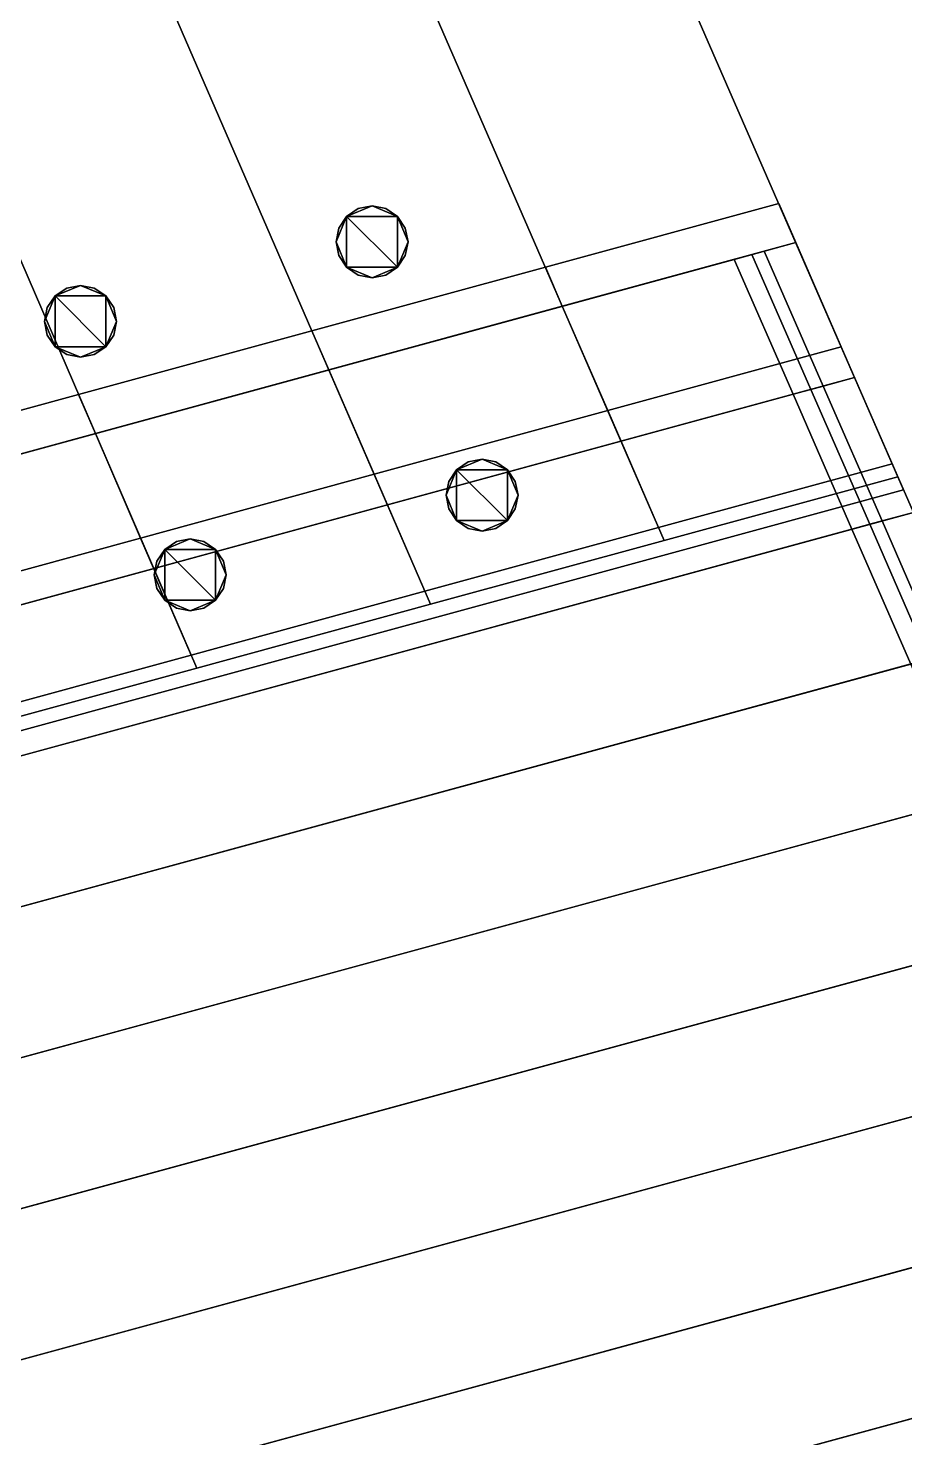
# Model space of a CAD drawing. Extents: x 2629709 to 3675628, y 1179 to 102095.
# Drawn here: x 2657693 to 2663884, y 87104 to 97056 of the extents above; entities that cross this region are included whole.
import ezdxf

# ---------------------------------------------------------------- set-up
doc = ezdxf.new("R2010")
doc.units = 0
doc.header["$LTSCALE"] = 550
doc.header["$MEASUREMENT"] = 0
for name, color, linetype in [('3DF-기초', 4, 'Continuous'), ('3DF-말뚝', 6, 'Continuous'), ('3DF-방호벽', 9, 'Continuous'), ('3DF-벽체', 5, 'Continuous'), ('3DF-슬래브', 8, 'Continuous'), ('3DF-포장', 250, 'Continuous')]:
    doc.layers.add(name, color=color, linetype=linetype)

msp = doc.modelspace()

# ---------------------------------------------------------------- linework, layer by layer
at = {"layer": '3DF-기초'}
for points in [[(2641977.8, 93376.2, 102250), (2644072.4, 88395.6, 102250), (2663874.8, 93797.8, 102250), (2661712.8, 98750.3, 102250)], [(2644072.4, 88395.6, 102350), (2641977.8, 93376.2, 102350), (2661712.8, 98750.3, 102350), (2663874.8, 93797.8, 102350)], [(2641977.8, 93376.2, 102350), (2641977.8, 93376.2, 102250), (2661712.8, 98750.3, 102250), (2661712.8, 98750.3, 102350)], [(2661712.8, 98750.3, 102250), (2663874.8, 93797.8, 102250), (2663874.8, 93797.8, 102350), (2661712.8, 98750.3, 102350)], [(2660108.1, 98210.8, 102350), (2662184.7, 93439.3, 102350), (2663834.8, 93889.4, 102350), (2661752.8, 98658.6, 102350)], [(2662184.7, 93439.3, 103350), (2660108.1, 98210.8, 103350), (2661752.8, 98658.6, 103350), (2663834.8, 93889.4, 103350)], [(2661752.8, 98658.6, 102350), (2663834.8, 93889.4, 102350), (2663834.8, 93889.4, 103350), (2661752.8, 98658.6, 103350)], [(2658463.4, 97762.9, 102350), (2660534.6, 92989.1, 102350), (2662184.7, 93439.3, 102350), (2660108.1, 98210.8, 102350)], [(2660534.6, 92989.1, 103350), (2658463.4, 97762.9, 103350), (2660108.1, 98210.8, 103350), (2662184.7, 93439.3, 103350)], [(2656818.7, 97315, 102350), (2658884.5, 92539, 102350), (2660534.6, 92989.1, 102350), (2658463.4, 97762.9, 102350)], [(2658884.5, 92539, 103350), (2656818.7, 97315, 103350), (2658463.4, 97762.9, 103350), (2660534.6, 92989.1, 103350)], [(2655174, 96867.2, 102350), (2657234.4, 92088.8, 102350), (2658884.5, 92539, 102350), (2656818.7, 97315, 102350)], [(2657234.4, 92088.8, 103350), (2655174, 96867.2, 103350), (2656818.7, 97315, 103350), (2658884.5, 92539, 103350)], [(2662184.7, 93439.3, 102350), (2662184.7, 93439.3, 103350), (2663834.8, 93889.4, 103350), (2663834.8, 93889.4, 102350)], [(2644072.4, 88395.6, 102250), (2644072.4, 88395.6, 102350), (2663874.8, 93797.8, 102350), (2663874.8, 93797.8, 102250)], [(2660534.6, 92989.1, 102350), (2660534.6, 92989.1, 103350), (2662184.7, 93439.3, 103350), (2662184.7, 93439.3, 102350)], [(2658884.5, 92539, 102350), (2658884.5, 92539, 103350), (2660534.6, 92989.1, 103350), (2660534.6, 92989.1, 102350)], [(2657234.4, 92088.8, 102350), (2657234.4, 92088.8, 103350), (2658884.5, 92539, 103350), (2658884.5, 92539, 102350)]]:
    msp.add_3dface(points, dxfattribs=at)
at = {"layer": '3DF-말뚝'}
for points in [[(2660121.5, 95801.6, 93950), (2660024.3, 95782.3, 93950), (2659941.9, 95727.2, 93950)], [(2660301.1, 95727.2, 93950), (2660121.5, 95801.6, 93950), (2659941.9, 95727.2, 93950)], [(2660121.5, 95801.6, 102350), (2660024.3, 95782.3, 102350), (2659941.9, 95727.2, 102350)], [(2660301.1, 95727.2, 102350), (2660121.5, 95801.6, 102350), (2659941.9, 95727.2, 102350)], [(2660024.3, 95782.3, 93950), (2659941.9, 95727.2, 93950), (2659941.9, 95727.2, 102350), (2660024.3, 95782.3, 102350)], [(2660121.5, 95801.6, 93950), (2660024.3, 95782.3, 93950), (2660024.3, 95782.3, 102350), (2660121.5, 95801.6, 102350)], [(2660218.7, 95782.3, 93950), (2660121.5, 95801.6, 93950), (2660121.5, 95801.6, 102350), (2660218.7, 95782.3, 102350)], [(2660301.1, 95727.2, 93950), (2660218.7, 95782.3, 93950), (2660121.5, 95801.6, 93950)], [(2660301.1, 95727.2, 102350), (2660218.7, 95782.3, 102350), (2660121.5, 95801.6, 102350)], [(2660301.1, 95727.2, 93950), (2660218.7, 95782.3, 93950), (2660218.7, 95782.3, 102350), (2660301.1, 95727.2, 102350)], [(2659941.9, 95727.2, 93950), (2659886.8, 95644.8, 93950), (2659867.5, 95547.6, 93950)], [(2659941.9, 95727.2, 93950), (2659867.5, 95547.6, 93950), (2659941.9, 95368, 93950)], [(2659941.9, 95727.2, 102350), (2659886.8, 95644.8, 102350), (2659867.5, 95547.6, 102350)], [(2659941.9, 95727.2, 102350), (2659867.5, 95547.6, 102350), (2659941.9, 95368, 102350)], [(2659886.8, 95644.8, 93950), (2659867.5, 95547.6, 93950), (2659867.5, 95547.6, 102350), (2659886.8, 95644.8, 102350)], [(2659941.9, 95727.2, 93950), (2659886.8, 95644.8, 93950), (2659886.8, 95644.8, 102350), (2659941.9, 95727.2, 102350)], [(2660301.1, 95368, 93950), (2660301.1, 95727.2, 93950), (2659941.9, 95727.2, 93950)], [(2659941.9, 95727.2, 93950), (2659941.9, 95368, 93950), (2660301.1, 95368, 93950)], [(2660301.1, 95368, 102350), (2660301.1, 95727.2, 102350), (2659941.9, 95727.2, 102350)], [(2659941.9, 95727.2, 102350), (2659941.9, 95368, 102350), (2660301.1, 95368, 102350)], [(2660356.1, 95644.8, 93950), (2660301.1, 95727.2, 93950), (2660301.1, 95727.2, 102350), (2660356.1, 95644.8, 102350)], [(2660375.5, 95547.6, 93950), (2660356.1, 95644.8, 93950), (2660301.1, 95727.2, 93950)], [(2660301.1, 95368, 93950), (2660375.5, 95547.6, 93950), (2660301.1, 95727.2, 93950)], [(2660375.5, 95547.6, 102350), (2660356.1, 95644.8, 102350), (2660301.1, 95727.2, 102350)], [(2660301.1, 95368, 102350), (2660375.5, 95547.6, 102350), (2660301.1, 95727.2, 102350)], [(2660375.5, 95547.6, 93950), (2660356.1, 95644.8, 93950), (2660356.1, 95644.8, 102350), (2660375.5, 95547.6, 102350)], [(2659867.5, 95547.6, 93950), (2659886.8, 95450.4, 93950), (2659886.8, 95450.4, 102350), (2659867.5, 95547.6, 102350)], [(2659867.5, 95547.6, 93950), (2659886.8, 95450.4, 93950), (2659941.9, 95368, 93950)], [(2659867.5, 95547.6, 102350), (2659886.8, 95450.4, 102350), (2659941.9, 95368, 102350)], [(2660301.1, 95368, 93950), (2660356.1, 95450.4, 93950), (2660375.5, 95547.6, 93950)], [(2660301.1, 95368, 102350), (2660356.1, 95450.4, 102350), (2660375.5, 95547.6, 102350)], [(2660356.1, 95450.4, 93950), (2660375.5, 95547.6, 93950), (2660375.5, 95547.6, 102350), (2660356.1, 95450.4, 102350)], [(2659886.8, 95450.4, 93950), (2659941.9, 95368, 93950), (2659941.9, 95368, 102350), (2659886.8, 95450.4, 102350)], [(2660301.1, 95368, 93950), (2660356.1, 95450.4, 93950), (2660356.1, 95450.4, 102350), (2660301.1, 95368, 102350)], [(2659941.9, 95368, 93950), (2660024.3, 95312.9, 93950), (2660024.3, 95312.9, 102350), (2659941.9, 95368, 102350)], [(2659941.9, 95368, 93950), (2660024.3, 95312.9, 93950), (2660121.5, 95293.6, 93950)], [(2659941.9, 95368, 93950), (2660121.5, 95293.6, 93950), (2660301.1, 95368, 93950)], [(2659941.9, 95368, 102350), (2660024.3, 95312.9, 102350), (2660121.5, 95293.6, 102350)], [(2659941.9, 95368, 102350), (2660121.5, 95293.6, 102350), (2660301.1, 95368, 102350)], [(2660121.5, 95293.6, 93950), (2660218.7, 95312.9, 93950), (2660301.1, 95368, 93950)], [(2660121.5, 95293.6, 102350), (2660218.7, 95312.9, 102350), (2660301.1, 95368, 102350)], [(2660218.7, 95312.9, 93950), (2660301.1, 95368, 93950), (2660301.1, 95368, 102350), (2660218.7, 95312.9, 102350)], [(2658062.7, 95240.4, 93950), (2657965.5, 95221.1, 93950), (2657883.1, 95166, 93950)], [(2658242.3, 95166, 93950), (2658062.7, 95240.4, 93950), (2657883.1, 95166, 93950)], [(2658062.7, 95240.4, 102350), (2657965.5, 95221.1, 102350), (2657883.1, 95166, 102350)], [(2658242.3, 95166, 102350), (2658062.7, 95240.4, 102350), (2657883.1, 95166, 102350)], [(2658062.7, 95240.4, 93950), (2657965.5, 95221.1, 93950), (2657965.5, 95221.1, 102350), (2658062.7, 95240.4, 102350)], [(2658159.9, 95221.1, 93950), (2658062.7, 95240.4, 93950), (2658062.7, 95240.4, 102350), (2658159.9, 95221.1, 102350)], [(2658242.3, 95166, 93950), (2658159.9, 95221.1, 93950), (2658062.7, 95240.4, 93950)], [(2658242.3, 95166, 102350), (2658159.9, 95221.1, 102350), (2658062.7, 95240.4, 102350)], [(2660024.3, 95312.9, 93950), (2660121.5, 95293.6, 93950), (2660121.5, 95293.6, 102350), (2660024.3, 95312.9, 102350)], [(2660121.5, 95293.6, 93950), (2660218.7, 95312.9, 93950), (2660218.7, 95312.9, 102350), (2660121.5, 95293.6, 102350)], [(2657883.1, 95166, 93950), (2657828, 95083.6, 93950), (2657808.7, 94986.4, 93950)], [(2657883.1, 95166, 93950), (2657808.7, 94986.4, 93950), (2657883.1, 94806.8, 93950)], [(2657883.1, 95166, 102350), (2657828, 95083.6, 102350), (2657808.7, 94986.4, 102350)], [(2657883.1, 95166, 102350), (2657808.7, 94986.4, 102350), (2657883.1, 94806.8, 102350)], [(2657883.1, 95166, 93950), (2657828, 95083.6, 93950), (2657828, 95083.6, 102350), (2657883.1, 95166, 102350)], [(2657965.5, 95221.1, 93950), (2657883.1, 95166, 93950), (2657883.1, 95166, 102350), (2657965.5, 95221.1, 102350)], [(2658242.3, 94806.8, 93950), (2658242.3, 95166, 93950), (2657883.1, 95166, 93950)], [(2657883.1, 95166, 93950), (2657883.1, 94806.8, 93950), (2658242.3, 94806.8, 93950)], [(2658242.3, 94806.8, 102350), (2658242.3, 95166, 102350), (2657883.1, 95166, 102350)], [(2657883.1, 95166, 102350), (2657883.1, 94806.8, 102350), (2658242.3, 94806.8, 102350)], [(2658242.3, 95166, 93950), (2658159.9, 95221.1, 93950), (2658159.9, 95221.1, 102350), (2658242.3, 95166, 102350)], [(2658297.4, 95083.6, 93950), (2658242.3, 95166, 93950), (2658242.3, 95166, 102350), (2658297.4, 95083.6, 102350)], [(2658316.7, 94986.4, 93950), (2658297.4, 95083.6, 93950), (2658242.3, 95166, 93950)], [(2658242.3, 94806.8, 93950), (2658316.7, 94986.4, 93950), (2658242.3, 95166, 93950)], [(2658316.7, 94986.4, 102350), (2658297.4, 95083.6, 102350), (2658242.3, 95166, 102350)], [(2658242.3, 94806.8, 102350), (2658316.7, 94986.4, 102350), (2658242.3, 95166, 102350)], [(2657828, 95083.6, 93950), (2657808.7, 94986.4, 93950), (2657808.7, 94986.4, 102350), (2657828, 95083.6, 102350)], [(2658316.7, 94986.4, 93950), (2658297.4, 95083.6, 93950), (2658297.4, 95083.6, 102350), (2658316.7, 94986.4, 102350)], [(2657808.7, 94986.4, 93950), (2657828, 94889.2, 93950), (2657828, 94889.2, 102350), (2657808.7, 94986.4, 102350)], [(2657808.7, 94986.4, 93950), (2657828, 94889.2, 93950), (2657883.1, 94806.8, 93950)], [(2657808.7, 94986.4, 102350), (2657828, 94889.2, 102350), (2657883.1, 94806.8, 102350)], [(2658242.3, 94806.8, 93950), (2658297.4, 94889.2, 93950), (2658316.7, 94986.4, 93950)], [(2658242.3, 94806.8, 102350), (2658297.4, 94889.2, 102350), (2658316.7, 94986.4, 102350)], [(2658297.4, 94889.2, 93950), (2658316.7, 94986.4, 93950), (2658316.7, 94986.4, 102350), (2658297.4, 94889.2, 102350)], [(2657828, 94889.2, 93950), (2657883.1, 94806.8, 93950), (2657883.1, 94806.8, 102350), (2657828, 94889.2, 102350)], [(2658242.3, 94806.8, 93950), (2658297.4, 94889.2, 93950), (2658297.4, 94889.2, 102350), (2658242.3, 94806.8, 102350)], [(2657883.1, 94806.8, 93950), (2657965.5, 94751.8, 93950), (2657965.5, 94751.8, 102350), (2657883.1, 94806.8, 102350)], [(2657883.1, 94806.8, 93950), (2657965.5, 94751.8, 93950), (2658062.7, 94732.4, 93950)], [(2657883.1, 94806.8, 93950), (2658062.7, 94732.4, 93950), (2658242.3, 94806.8, 93950)], [(2657883.1, 94806.8, 102350), (2657965.5, 94751.8, 102350), (2658062.7, 94732.4, 102350)], [(2657883.1, 94806.8, 102350), (2658062.7, 94732.4, 102350), (2658242.3, 94806.8, 102350)], [(2657965.5, 94751.8, 93950), (2658062.7, 94732.4, 93950), (2658062.7, 94732.4, 102350), (2657965.5, 94751.8, 102350)], [(2658062.7, 94732.4, 93950), (2658159.9, 94751.8, 93950), (2658242.3, 94806.8, 93950)], [(2658062.7, 94732.4, 102350), (2658159.9, 94751.8, 102350), (2658242.3, 94806.8, 102350)], [(2658062.7, 94732.4, 93950), (2658159.9, 94751.8, 93950), (2658159.9, 94751.8, 102350), (2658062.7, 94732.4, 102350)], [(2658159.9, 94751.8, 93950), (2658242.3, 94806.8, 93950), (2658242.3, 94806.8, 102350), (2658159.9, 94751.8, 102350)], [(2660898.4, 94013, 93950), (2660801.2, 93993.7, 93950), (2660718.8, 93938.6, 93950)], [(2661078, 93938.6, 93950), (2660898.4, 94013, 93950), (2660718.8, 93938.6, 93950)], [(2660898.4, 94013, 102350), (2660801.2, 93993.7, 102350), (2660718.8, 93938.6, 102350)], [(2661078, 93938.6, 102350), (2660898.4, 94013, 102350), (2660718.8, 93938.6, 102350)], [(2660801.2, 93993.7, 93950), (2660718.8, 93938.6, 93950), (2660718.8, 93938.6, 102350), (2660801.2, 93993.7, 102350)], [(2660898.4, 94013, 93950), (2660801.2, 93993.7, 93950), (2660801.2, 93993.7, 102350), (2660898.4, 94013, 102350)], [(2660995.6, 93993.7, 93950), (2660898.4, 94013, 93950), (2660898.4, 94013, 102350), (2660995.6, 93993.7, 102350)], [(2661078, 93938.6, 93950), (2660995.6, 93993.7, 93950), (2660898.4, 94013, 93950)], [(2661078, 93938.6, 102350), (2660995.6, 93993.7, 102350), (2660898.4, 94013, 102350)], [(2661078, 93938.6, 93950), (2660995.6, 93993.7, 93950), (2660995.6, 93993.7, 102350), (2661078, 93938.6, 102350)], [(2660718.8, 93938.6, 93950), (2660663.7, 93856.2, 93950), (2660644.4, 93759, 93950)], [(2660718.8, 93938.6, 93950), (2660644.4, 93759, 93950), (2660718.8, 93579.4, 93950)], [(2660718.8, 93938.6, 102350), (2660663.7, 93856.2, 102350), (2660644.4, 93759, 102350)], [(2660718.8, 93938.6, 102350), (2660644.4, 93759, 102350), (2660718.8, 93579.4, 102350)], [(2660663.7, 93856.2, 93950), (2660644.4, 93759, 93950), (2660644.4, 93759, 102350), (2660663.7, 93856.2, 102350)], [(2660718.8, 93938.6, 93950), (2660663.7, 93856.2, 93950), (2660663.7, 93856.2, 102350), (2660718.8, 93938.6, 102350)], [(2661078, 93579.4, 93950), (2661078, 93938.6, 93950), (2660718.8, 93938.6, 93950)], [(2660718.8, 93938.6, 93950), (2660718.8, 93579.4, 93950), (2661078, 93579.4, 93950)], [(2661078, 93579.4, 102350), (2661078, 93938.6, 102350), (2660718.8, 93938.6, 102350)], [(2660718.8, 93938.6, 102350), (2660718.8, 93579.4, 102350), (2661078, 93579.4, 102350)], [(2661133, 93856.2, 93950), (2661078, 93938.6, 93950), (2661078, 93938.6, 102350), (2661133, 93856.2, 102350)], [(2661152.4, 93759, 93950), (2661133, 93856.2, 93950), (2661078, 93938.6, 93950)], [(2661078, 93579.4, 93950), (2661152.4, 93759, 93950), (2661078, 93938.6, 93950)], [(2661152.4, 93759, 102350), (2661133, 93856.2, 102350), (2661078, 93938.6, 102350)], [(2661078, 93579.4, 102350), (2661152.4, 93759, 102350), (2661078, 93938.6, 102350)], [(2661152.4, 93759, 93950), (2661133, 93856.2, 93950), (2661133, 93856.2, 102350), (2661152.4, 93759, 102350)], [(2660644.4, 93759, 93950), (2660663.7, 93661.8, 93950), (2660663.7, 93661.8, 102350), (2660644.4, 93759, 102350)], [(2660644.4, 93759, 93950), (2660663.7, 93661.8, 93950), (2660718.8, 93579.4, 93950)], [(2660644.4, 93759, 102350), (2660663.7, 93661.8, 102350), (2660718.8, 93579.4, 102350)], [(2661078, 93579.4, 93950), (2661133, 93661.8, 93950), (2661152.4, 93759, 93950)], [(2661078, 93579.4, 102350), (2661133, 93661.8, 102350), (2661152.4, 93759, 102350)], [(2661133, 93661.8, 93950), (2661152.4, 93759, 93950), (2661152.4, 93759, 102350), (2661133, 93661.8, 102350)], [(2660663.7, 93661.8, 93950), (2660718.8, 93579.4, 93950), (2660718.8, 93579.4, 102350), (2660663.7, 93661.8, 102350)], [(2661078, 93579.4, 93950), (2661133, 93661.8, 93950), (2661133, 93661.8, 102350), (2661078, 93579.4, 102350)], [(2660718.8, 93579.4, 93950), (2660801.2, 93524.4, 93950), (2660801.2, 93524.4, 102350), (2660718.8, 93579.4, 102350)], [(2660718.8, 93579.4, 93950), (2660801.2, 93524.4, 93950), (2660898.4, 93505, 93950)], [(2660718.8, 93579.4, 93950), (2660898.4, 93505, 93950), (2661078, 93579.4, 93950)], [(2660718.8, 93579.4, 102350), (2660801.2, 93524.4, 102350), (2660898.4, 93505, 102350)], [(2660718.8, 93579.4, 102350), (2660898.4, 93505, 102350), (2661078, 93579.4, 102350)], [(2660898.4, 93505, 93950), (2660995.6, 93524.4, 93950), (2661078, 93579.4, 93950)], [(2660898.4, 93505, 102350), (2660995.6, 93524.4, 102350), (2661078, 93579.4, 102350)], [(2660995.6, 93524.4, 93950), (2661078, 93579.4, 93950), (2661078, 93579.4, 102350), (2660995.6, 93524.4, 102350)], [(2658837.1, 93450.8, 93950), (2658739.9, 93431.4, 93950), (2658657.5, 93376.4, 93950)], [(2659016.7, 93376.4, 93950), (2658837.1, 93450.8, 93950), (2658657.5, 93376.4, 93950)], [(2658837.1, 93450.8, 102350), (2658739.9, 93431.4, 102350), (2658657.5, 93376.4, 102350)], [(2659016.7, 93376.4, 102350), (2658837.1, 93450.8, 102350), (2658657.5, 93376.4, 102350)], [(2658837.1, 93450.8, 93950), (2658739.9, 93431.4, 93950), (2658739.9, 93431.4, 102350), (2658837.1, 93450.8, 102350)], [(2658934.3, 93431.4, 93950), (2658837.1, 93450.8, 93950), (2658837.1, 93450.8, 102350), (2658934.3, 93431.4, 102350)], [(2659016.7, 93376.4, 93950), (2658934.3, 93431.4, 93950), (2658837.1, 93450.8, 93950)], [(2659016.7, 93376.4, 102350), (2658934.3, 93431.4, 102350), (2658837.1, 93450.8, 102350)], [(2660801.2, 93524.4, 93950), (2660898.4, 93505, 93950), (2660898.4, 93505, 102350), (2660801.2, 93524.4, 102350)], [(2660898.4, 93505, 93950), (2660995.6, 93524.4, 93950), (2660995.6, 93524.4, 102350), (2660898.4, 93505, 102350)], [(2658657.5, 93376.4, 93950), (2658602.4, 93294, 93950), (2658583.1, 93196.8, 93950)], [(2658657.5, 93376.4, 93950), (2658583.1, 93196.8, 93950), (2658657.5, 93017.2, 93950)], [(2658657.5, 93376.4, 102350), (2658602.4, 93294, 102350), (2658583.1, 93196.8, 102350)], [(2658657.5, 93376.4, 102350), (2658583.1, 93196.8, 102350), (2658657.5, 93017.2, 102350)], [(2658657.5, 93376.4, 93950), (2658602.4, 93294, 93950), (2658602.4, 93294, 102350), (2658657.5, 93376.4, 102350)], [(2658739.9, 93431.4, 93950), (2658657.5, 93376.4, 93950), (2658657.5, 93376.4, 102350), (2658739.9, 93431.4, 102350)], [(2659016.7, 93017.2, 93950), (2659016.7, 93376.4, 93950), (2658657.5, 93376.4, 93950)], [(2658657.5, 93376.4, 93950), (2658657.5, 93017.2, 93950), (2659016.7, 93017.2, 93950)], [(2659016.7, 93017.2, 102350), (2659016.7, 93376.4, 102350), (2658657.5, 93376.4, 102350)], [(2658657.5, 93376.4, 102350), (2658657.5, 93017.2, 102350), (2659016.7, 93017.2, 102350)], [(2659016.7, 93376.4, 93950), (2658934.3, 93431.4, 93950), (2658934.3, 93431.4, 102350), (2659016.7, 93376.4, 102350)], [(2659071.8, 93294, 93950), (2659016.7, 93376.4, 93950), (2659016.7, 93376.4, 102350), (2659071.8, 93294, 102350)], [(2659091.1, 93196.8, 93950), (2659071.8, 93294, 93950), (2659016.7, 93376.4, 93950)], [(2659016.7, 93017.2, 93950), (2659091.1, 93196.8, 93950), (2659016.7, 93376.4, 93950)], [(2659091.1, 93196.8, 102350), (2659071.8, 93294, 102350), (2659016.7, 93376.4, 102350)], [(2659016.7, 93017.2, 102350), (2659091.1, 93196.8, 102350), (2659016.7, 93376.4, 102350)], [(2658602.4, 93294, 93950), (2658583.1, 93196.8, 93950), (2658583.1, 93196.8, 102350), (2658602.4, 93294, 102350)], [(2659091.1, 93196.8, 93950), (2659071.8, 93294, 93950), (2659071.8, 93294, 102350), (2659091.1, 93196.8, 102350)], [(2658583.1, 93196.8, 93950), (2658602.4, 93099.6, 93950), (2658602.4, 93099.6, 102350), (2658583.1, 93196.8, 102350)], [(2658583.1, 93196.8, 93950), (2658602.4, 93099.6, 93950), (2658657.5, 93017.2, 93950)], [(2658583.1, 93196.8, 102350), (2658602.4, 93099.6, 102350), (2658657.5, 93017.2, 102350)], [(2659016.7, 93017.2, 93950), (2659071.8, 93099.6, 93950), (2659091.1, 93196.8, 93950)], [(2659016.7, 93017.2, 102350), (2659071.8, 93099.6, 102350), (2659091.1, 93196.8, 102350)], [(2659071.8, 93099.6, 93950), (2659091.1, 93196.8, 93950), (2659091.1, 93196.8, 102350), (2659071.8, 93099.6, 102350)], [(2658602.4, 93099.6, 93950), (2658657.5, 93017.2, 93950), (2658657.5, 93017.2, 102350), (2658602.4, 93099.6, 102350)], [(2659016.7, 93017.2, 93950), (2659071.8, 93099.6, 93950), (2659071.8, 93099.6, 102350), (2659016.7, 93017.2, 102350)], [(2658657.5, 93017.2, 93950), (2658739.9, 92962.1, 93950), (2658739.9, 92962.1, 102350), (2658657.5, 93017.2, 102350)], [(2658657.5, 93017.2, 93950), (2658739.9, 92962.1, 93950), (2658837.1, 92942.8, 93950)], [(2658657.5, 93017.2, 93950), (2658837.1, 92942.8, 93950), (2659016.7, 93017.2, 93950)], [(2658657.5, 93017.2, 102350), (2658739.9, 92962.1, 102350), (2658837.1, 92942.8, 102350)], [(2658657.5, 93017.2, 102350), (2658837.1, 92942.8, 102350), (2659016.7, 93017.2, 102350)], [(2658739.9, 92962.1, 93950), (2658837.1, 92942.8, 93950), (2658837.1, 92942.8, 102350), (2658739.9, 92962.1, 102350)], [(2658837.1, 92942.8, 93950), (2658934.3, 92962.1, 93950), (2659016.7, 93017.2, 93950)], [(2658837.1, 92942.8, 102350), (2658934.3, 92962.1, 102350), (2659016.7, 93017.2, 102350)], [(2658837.1, 92942.8, 93950), (2658934.3, 92962.1, 93950), (2658934.3, 92962.1, 102350), (2658837.1, 92942.8, 102350)], [(2658934.3, 92962.1, 93950), (2659016.7, 93017.2, 93950), (2659016.7, 93017.2, 102350), (2658934.3, 92962.1, 102350)]]:
    msp.add_3dface(points, dxfattribs=at)
at = {"layer": '3DF-방호벽'}
for points in [[(2663528.9, 94590.1, 111011.4), (2663094.7, 94471.8, 111034.2), (2662678.9, 95424.2, 110992.9), (2663113.1, 95542.6, 110970)], [(2663113.1, 95542.6, 110970), (2662678.9, 95424.2, 110992.9), (2662678.9, 95424.2, 111185.9)], [(2663113.1, 95542.6, 110970), (2662678.9, 95424.2, 111185.9), (2662804.3, 95458.4, 111356.3)], [(2662804.3, 95458.4, 111356.3), (2662891.2, 95482.1, 112161.7), (2663113.1, 95542.6, 110970)], [(2663307, 94529.6, 112203.1), (2663528.9, 94590.1, 112191.4), (2663113.1, 95542.6, 112150), (2662891.2, 95482.1, 112161.7)], [(2662891.2, 95482.1, 112161.7), (2663113.1, 95542.6, 112150), (2663113.1, 95542.6, 110970)], [(2663528.9, 94590.1, 112191.4), (2663528.9, 94590.1, 111011.4), (2663113.1, 95542.6, 110970), (2663113.1, 95542.6, 112150)], [(2663094.7, 94471.8, 111227.2), (2663220.1, 94506, 111397.6), (2662804.3, 95458.4, 111356.3), (2662678.9, 95424.2, 111185.9)], [(2663220.1, 94506, 111397.6), (2663307, 94529.6, 112203.1), (2662891.2, 95482.1, 112161.7), (2662804.3, 95458.4, 111356.3)], [(2663094.7, 94471.8, 111034.2), (2663094.7, 94471.8, 111227.2), (2662678.9, 95424.2, 111185.9), (2662678.9, 95424.2, 110992.9)], [(2663944.7, 93637.7, 111052.8), (2663510.5, 93519.3, 111075.5), (2663094.7, 94471.8, 111034.2), (2663528.9, 94590.1, 111011.4)], [(2663722.8, 93577.2, 112244.4), (2663944.7, 93637.7, 112232.8), (2663528.9, 94590.1, 112191.4), (2663307, 94529.6, 112203.1)], [(2663944.7, 93637.7, 112232.8), (2663944.7, 93637.7, 111052.8), (2663528.9, 94590.1, 111011.4), (2663528.9, 94590.1, 112191.4)], [(2663510.5, 93519.3, 111268.5), (2663635.9, 93553.5, 111438.9), (2663220.1, 94506, 111397.6), (2663094.7, 94471.8, 111227.2)], [(2663510.5, 93519.3, 111075.5), (2663510.5, 93519.3, 111268.5), (2663094.7, 94471.8, 111227.2), (2663094.7, 94471.8, 111034.2)], [(2663635.9, 93553.5, 111438.9), (2663722.8, 93577.2, 112244.4), (2663307, 94529.6, 112203.1), (2663220.1, 94506, 111397.6)], [(2664360.5, 92685.2, 111094.2), (2663926.3, 92566.9, 111116.8), (2663510.5, 93519.3, 111075.5), (2663944.7, 93637.7, 111052.8)], [(2663926.3, 92566.9, 111309.8), (2664051.7, 92601, 111480.3), (2663635.9, 93553.5, 111438.9), (2663510.5, 93519.3, 111268.5)], [(2664051.7, 92601, 111480.3), (2664138.6, 92624.7, 112285.7), (2663722.8, 93577.2, 112244.4), (2663635.9, 93553.5, 111438.9)], [(2664138.6, 92624.7, 112285.7), (2664360.5, 92685.2, 112274.2), (2663944.7, 93637.7, 112232.8), (2663722.8, 93577.2, 112244.4)], [(2663926.3, 92566.9, 111116.8), (2663926.3, 92566.9, 111309.8), (2663510.5, 93519.3, 111268.5), (2663510.5, 93519.3, 111075.5)]]:
    msp.add_3dface(points, dxfattribs=at)
at = {"layer": '3DF-벽체'}
for points in [[(2661464.9, 95093.2, 110257.1), (2661345.2, 95368.3, 110257.1), (2662993, 95817.5, 110170), (2663113.1, 95542.6, 110170)], [(2661345.2, 95368.3, 110257.1), (2661345.2, 95368.3, 109957.1), (2662993, 95817.5, 109870), (2662993, 95817.5, 110170)], [(2661345.2, 95368.3, 109957.1), (2661464.9, 95093.2, 109657.1), (2663113.1, 95542.6, 109570), (2662993, 95817.5, 109870)], [(2663113.1, 95542.6, 110170), (2662993, 95817.5, 110170), (2662993, 95817.5, 109870), (2663113.1, 95542.6, 109570)], [(2661464.9, 95093.2, 103350), (2661785.6, 94356.2, 103350), (2663434.7, 94805.9, 103350), (2663113.1, 95542.6, 103350)], [(2661785.6, 94356.2, 110088.9), (2661464.9, 95093.2, 110057.1), (2663113.1, 95542.6, 109970), (2663434.7, 94805.9, 110002)], [(2661464.9, 95093.2, 110057.1), (2661464.9, 95093.2, 103350), (2663113.1, 95542.6, 103350), (2663113.1, 95542.6, 109970)], [(2661464.9, 95093.2, 109657.1), (2661464.9, 95093.2, 110257.1), (2663113.1, 95542.6, 110170), (2663113.1, 95542.6, 109570)], [(2663113.1, 95542.6, 103350), (2663434.7, 94805.9, 103350), (2663434.7, 94805.9, 110002), (2663113.1, 95542.6, 109970)], [(2659816.7, 94643.8, 110344.2), (2659697.3, 94919, 110344.2), (2661345.2, 95368.3, 110257.1), (2661464.9, 95093.2, 110257.1)], [(2659697.3, 94919, 110344.2), (2659697.3, 94919, 110044.2), (2661345.2, 95368.3, 109957.1), (2661345.2, 95368.3, 110257.1)], [(2659697.3, 94919, 110044.2), (2659816.7, 94643.8, 109744.2), (2661464.9, 95093.2, 109657.1), (2661345.2, 95368.3, 109957.1)], [(2659816.7, 94643.8, 103350), (2660136.6, 93906.5, 103350), (2661785.6, 94356.2, 103350), (2661464.9, 95093.2, 103350)], [(2660136.6, 93906.5, 110175.7), (2659816.7, 94643.8, 110144.2), (2661464.9, 95093.2, 110057.1), (2661785.6, 94356.2, 110088.9)], [(2659816.7, 94643.8, 110144.2), (2659816.7, 94643.8, 103350), (2661464.9, 95093.2, 103350), (2661464.9, 95093.2, 110057.1)], [(2659816.7, 94643.8, 109744.2), (2659816.7, 94643.8, 110344.2), (2661464.9, 95093.2, 110257.1), (2661464.9, 95093.2, 109657.1)], [(2658168.5, 94194.4, 110431.4), (2658049.4, 94469.8, 110431.4), (2659697.3, 94919, 110344.2), (2659816.7, 94643.8, 110344.2)], [(2658049.4, 94469.8, 110431.4), (2658049.4, 94469.8, 110131.4), (2659697.3, 94919, 110044.2), (2659697.3, 94919, 110344.2)], [(2658049.4, 94469.8, 110131.4), (2658168.5, 94194.4, 109831.4), (2659816.7, 94643.8, 109744.2), (2659697.3, 94919, 110044.2)], [(2661785.6, 94356.2, 103350), (2661785.6, 94356.2, 110088.9), (2663434.7, 94805.9, 110002), (2663434.7, 94805.9, 103350)], [(2661785.6, 94356.2, 110088.9), (2662144.8, 93531, 110124.4), (2663794.8, 93981.1, 110037.9), (2663434.7, 94805.9, 110002)], [(2662144.8, 93531, 110124.4), (2661785.6, 94356.2, 109788.9), (2663434.7, 94805.9, 109702), (2663794.8, 93981.1, 110037.9)], [(2661785.6, 94356.2, 109788.9), (2661785.6, 94356.2, 110088.9), (2663434.7, 94805.9, 110002), (2663434.7, 94805.9, 109702)], [(2663434.7, 94805.9, 110002), (2663794.8, 93981.1, 110037.9), (2663434.7, 94805.9, 109702)], [(2658168.5, 94194.4, 103350), (2658487.5, 93456.8, 103350), (2660136.6, 93906.5, 103350), (2659816.7, 94643.8, 103350)], [(2658487.5, 93456.8, 110262.6), (2658168.5, 94194.4, 110231.4), (2659816.7, 94643.8, 110144.2), (2660136.6, 93906.5, 110175.7)], [(2658168.5, 94194.4, 110231.4), (2658168.5, 94194.4, 103350), (2659816.7, 94643.8, 103350), (2659816.7, 94643.8, 110144.2)], [(2658168.5, 94194.4, 109831.4), (2658168.5, 94194.4, 110431.4), (2659816.7, 94643.8, 110344.2), (2659816.7, 94643.8, 109744.2)], [(2656520.3, 93745, 110518.5), (2656401.5, 94020.5, 110518.5), (2658049.4, 94469.8, 110431.4), (2658168.5, 94194.4, 110431.4)], [(2656401.5, 94020.5, 110518.5), (2656401.5, 94020.5, 110218.5), (2658049.4, 94469.8, 110131.4), (2658049.4, 94469.8, 110431.4)], [(2656401.5, 94020.5, 110218.5), (2656520.3, 93745, 109918.5), (2658168.5, 94194.4, 109831.4), (2658049.4, 94469.8, 110131.4)], [(2660136.6, 93906.5, 103350), (2660136.6, 93906.5, 110175.7), (2661785.6, 94356.2, 110088.9), (2661785.6, 94356.2, 103350)], [(2660136.6, 93906.5, 110175.7), (2660494.8, 93080.9, 110211), (2662144.8, 93531, 110124.4), (2661785.6, 94356.2, 110088.9)], [(2660494.8, 93080.9, 110211), (2660136.6, 93906.5, 109875.7), (2661785.6, 94356.2, 109788.9), (2662144.8, 93531, 110124.4)], [(2660136.6, 93906.5, 109875.7), (2660136.6, 93906.5, 110175.7), (2661785.6, 94356.2, 110088.9), (2661785.6, 94356.2, 109788.9)], [(2656520.3, 93745, 103350), (2656838.5, 93007.1, 103350), (2658487.5, 93456.8, 103350), (2658168.5, 94194.4, 103350)], [(2656838.5, 93007.1, 110349.5), (2656520.3, 93745, 110318.5), (2658168.5, 94194.4, 110231.4), (2658487.5, 93456.8, 110262.6)], [(2656520.3, 93745, 110318.5), (2656520.3, 93745, 103350), (2658168.5, 94194.4, 103350), (2658168.5, 94194.4, 110231.4)], [(2656520.3, 93745, 109918.5), (2656520.3, 93745, 110518.5), (2658168.5, 94194.4, 110431.4), (2658168.5, 94194.4, 109831.4)], [(2658487.5, 93456.8, 103350), (2658487.5, 93456.8, 110262.6), (2660136.6, 93906.5, 110175.7), (2660136.6, 93906.5, 103350)], [(2658487.5, 93456.8, 110262.6), (2658844.8, 92630.8, 110297.6), (2660494.8, 93080.9, 110211), (2660136.6, 93906.5, 110175.7)], [(2658844.8, 92630.8, 110297.6), (2658487.5, 93456.8, 109962.6), (2660136.6, 93906.5, 109875.7), (2660494.8, 93080.9, 110211)], [(2658487.5, 93456.8, 109962.6), (2658487.5, 93456.8, 110262.6), (2660136.6, 93906.5, 110175.7), (2660136.6, 93906.5, 109875.7)], [(2656838.5, 93007.1, 103350), (2656838.5, 93007.1, 110349.5), (2658487.5, 93456.8, 110262.6), (2658487.5, 93456.8, 103350)], [(2656838.5, 93007.1, 110349.5), (2657194.8, 92180.7, 110384.1), (2658844.8, 92630.8, 110297.6), (2658487.5, 93456.8, 110262.6)], [(2657194.8, 92180.7, 110384.1), (2656838.5, 93007.1, 110049.5), (2658487.5, 93456.8, 109962.6), (2658844.8, 92630.8, 110297.6)], [(2656838.5, 93007.1, 110049.5), (2656838.5, 93007.1, 110349.5), (2658487.5, 93456.8, 110262.6), (2658487.5, 93456.8, 109962.6)]]:
    msp.add_3dface(points, dxfattribs=at)
at = {"layer": '3DF-슬래브'}
for points in [[(2643736.7, 89193.7, 111064.5), (2663528.9, 94590.1, 110011.4), (2663113.1, 95542.6, 109970), (2643334.6, 90149.9, 111027)], [(2663528.9, 94590.1, 111011.4), (2643736.7, 89193.7, 112064.5), (2643334.6, 90149.9, 112027), (2663113.1, 95542.6, 110970)], [(2643334.6, 90149.9, 111027), (2663113.1, 95542.6, 109970), (2663113.1, 95542.6, 110970), (2643334.6, 90149.9, 112027)], [(2663528.9, 94590.1, 110011.4), (2663528.9, 94590.1, 111011.4), (2663113.1, 95542.6, 110970), (2663113.1, 95542.6, 109970)], [(2644138.8, 88237.6, 111101.9), (2663944.7, 93637.7, 110052.8), (2663528.9, 94590.1, 110011.4), (2643736.7, 89193.7, 111064.5)], [(2663944.7, 93637.7, 111052.8), (2644138.8, 88237.6, 112101.9), (2643736.7, 89193.7, 112064.5), (2663528.9, 94590.1, 111011.4)], [(2663944.7, 93637.7, 110052.8), (2663944.7, 93637.7, 111052.8), (2663528.9, 94590.1, 111011.4), (2663528.9, 94590.1, 110011.4)], [(2644540.9, 87281.4, 111139.4), (2664360.5, 92685.2, 110094.2), (2663944.7, 93637.7, 110052.8), (2644138.8, 88237.6, 111101.9)], [(2664360.5, 92685.2, 111094.2), (2644540.9, 87281.4, 112139.4), (2644138.8, 88237.6, 112101.9), (2663944.7, 93637.7, 111052.8)], [(2644943.1, 86325.2, 111176.8), (2664776.3, 91732.8, 110135.6), (2664360.5, 92685.2, 110094.2), (2644540.9, 87281.4, 111139.4)], [(2664776.3, 91732.8, 111135.6), (2644943.1, 86325.2, 112176.8), (2644540.9, 87281.4, 112139.4), (2664360.5, 92685.2, 111094.2)], [(2645345.2, 85369, 111214.3), (2665192.1, 90780.3, 110177), (2664776.3, 91732.8, 110135.6), (2644943.1, 86325.2, 111176.8)], [(2665192.1, 90780.3, 111177), (2645345.2, 85369, 112214.3), (2644943.1, 86325.2, 112176.8), (2664776.3, 91732.8, 111135.6)], [(2645747.3, 84412.8, 111251.7), (2665607.9, 89827.9, 110218.4), (2665192.1, 90780.3, 110177), (2645345.2, 85369, 111214.3)], [(2665607.9, 89827.9, 111218.4), (2645747.3, 84412.8, 112251.7), (2645345.2, 85369, 112214.3), (2665192.1, 90780.3, 111177)], [(2646149.4, 83456.7, 111289.2), (2666023.7, 88875.4, 110259.8), (2665607.9, 89827.9, 110218.4), (2645747.3, 84412.8, 111251.7)], [(2666023.7, 88875.4, 111259.8), (2646149.4, 83456.7, 112289.2), (2645747.3, 84412.8, 112251.7), (2665607.9, 89827.9, 111218.4)], [(2646551.5, 82500.5, 111326.6), (2666439.4, 87922.9, 110301.2), (2666023.7, 88875.4, 110259.8), (2646149.4, 83456.7, 111289.2)], [(2666439.4, 87922.9, 111301.2), (2646551.5, 82500.5, 112326.6), (2646149.4, 83456.7, 112289.2), (2666023.7, 88875.4, 111259.8)], [(2646953.6, 81544.3, 111364.1), (2666855.2, 86970.5, 110342.6), (2666439.4, 87922.9, 110301.2), (2646551.5, 82500.5, 111326.6)], [(2666855.2, 86970.5, 111342.6), (2646953.6, 81544.3, 112364.1), (2646551.5, 82500.5, 112326.6), (2666439.4, 87922.9, 111301.2)]]:
    msp.add_3dface(points, dxfattribs=at)
at = {"layer": '3DF-포장'}
for points in [[(2654652.1, 92169.9, 111478.4), (2663094.7, 94471.8, 111034.2), (2662678.9, 95424.2, 110992.9), (2654243, 93124.1, 111438.9)], [(2663094.7, 94471.8, 111114.2), (2654652.1, 92169.9, 111558.4), (2654243, 93124.1, 111518.9), (2662678.9, 95424.2, 111072.9)], [(2654243, 93124.1, 111438.9), (2662678.9, 95424.2, 110992.9), (2662678.9, 95424.2, 111072.9), (2654243, 93124.1, 111518.9)], [(2663094.7, 94471.8, 111034.2), (2663094.7, 94471.8, 111114.2), (2662678.9, 95424.2, 111072.9), (2662678.9, 95424.2, 110992.9)], [(2655061.2, 91215.6, 111518), (2663510.5, 93519.3, 111075.5), (2663094.7, 94471.8, 111034.2), (2654652.1, 92169.9, 111478.4)], [(2663510.5, 93519.3, 111155.5), (2655061.2, 91215.6, 111598), (2654652.1, 92169.9, 111558.4), (2663094.7, 94471.8, 111114.2)], [(2663510.5, 93519.3, 111075.5), (2663510.5, 93519.3, 111155.5), (2663094.7, 94471.8, 111114.2), (2663094.7, 94471.8, 111034.2)], [(2655470.3, 90261.3, 111557.5), (2663926.3, 92566.9, 111116.8), (2663510.5, 93519.3, 111075.5), (2655061.2, 91215.6, 111518)], [(2663926.3, 92566.9, 111196.8), (2655470.3, 90261.3, 111637.5), (2655061.2, 91215.6, 111598), (2663510.5, 93519.3, 111155.5)], [(2663926.3, 92566.9, 111116.8), (2663926.3, 92566.9, 111196.8), (2663510.5, 93519.3, 111155.5), (2663510.5, 93519.3, 111075.5)], [(2655879.4, 89307, 111597.1), (2664342.1, 91614.4, 111158.1), (2663926.3, 92566.9, 111116.8), (2655470.3, 90261.3, 111557.5)], [(2664342.1, 91614.4, 111238.1), (2655879.4, 89307, 111677.1), (2655470.3, 90261.3, 111637.5), (2663926.3, 92566.9, 111196.8)], [(2656288.6, 88352.8, 111636.6), (2664757.9, 90661.9, 111199.4), (2664342.1, 91614.4, 111158.1), (2655879.4, 89307, 111597.1)], [(2664757.9, 90661.9, 111279.4), (2656288.6, 88352.8, 111716.6), (2655879.4, 89307, 111677.1), (2664342.1, 91614.4, 111238.1)], [(2656697.7, 87398.5, 111676.1), (2665173.7, 89709.5, 111240.7), (2664757.9, 90661.9, 111199.4), (2656288.6, 88352.8, 111636.6)], [(2665173.7, 89709.5, 111320.7), (2656697.7, 87398.5, 111756.1), (2656288.6, 88352.8, 111716.6), (2664757.9, 90661.9, 111279.4)], [(2657106.8, 86444.2, 111715.7), (2665589.5, 88757, 111282), (2665173.7, 89709.5, 111240.7), (2656697.7, 87398.5, 111676.1)], [(2665589.5, 88757, 111362), (2657106.8, 86444.2, 111795.7), (2656697.7, 87398.5, 111756.1), (2665173.7, 89709.5, 111320.7)], [(2657515.9, 85489.9, 111755.2), (2666005.3, 87804.6, 111323.3), (2665589.5, 88757, 111282), (2657106.8, 86444.2, 111715.7)], [(2666005.3, 87804.6, 111403.3), (2657515.9, 85489.9, 111835.2), (2657106.8, 86444.2, 111795.7), (2665589.5, 88757, 111362)], [(2657925, 84535.7, 111794.7), (2666421.1, 86852.1, 111364.6), (2666005.3, 87804.6, 111323.3), (2657515.9, 85489.9, 111755.2)], [(2666421.1, 86852.1, 111444.6), (2657925, 84535.7, 111874.7), (2657515.9, 85489.9, 111835.2), (2666005.3, 87804.6, 111403.3)]]:
    msp.add_3dface(points, dxfattribs=at)

doc.saveas('drawing.dxf')
